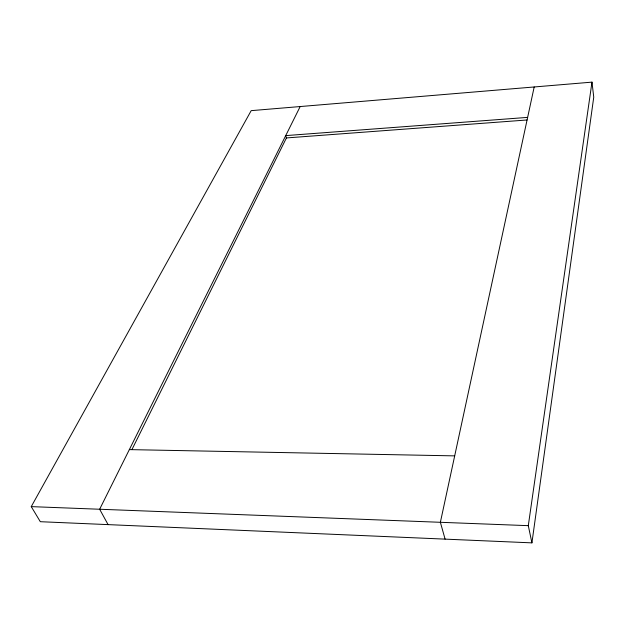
<?xml version="1.0" encoding="UTF-8"?>
<svg xmlns="http://www.w3.org/2000/svg" width="625" height="625" viewBox="0 0 625 625"><rect width="100%" height="100%" fill="white"/><g stroke="black" fill="none" stroke-linecap="round" stroke-linejoin="round"><path stroke-width="0.94" d="M531.922 542.867L593.75 97.148L591.984 82.133L251.188 110.648L31.25 506.625L40.32 521.703L531.922 542.867L528.297 525.664L591.984 82.133M534.188 86.969L440.375 522.297L445.094 539.125M131.938 449.57L286.43 137.938L527.07 119.977M300.188 106.547L99.648 509.242L108.078 524.617M527.633 117.383L285.711 135.609L286.57 138.383M129.344 449.609L454.688 455.875M31.25 506.625L528.297 525.664"/></g></svg>
